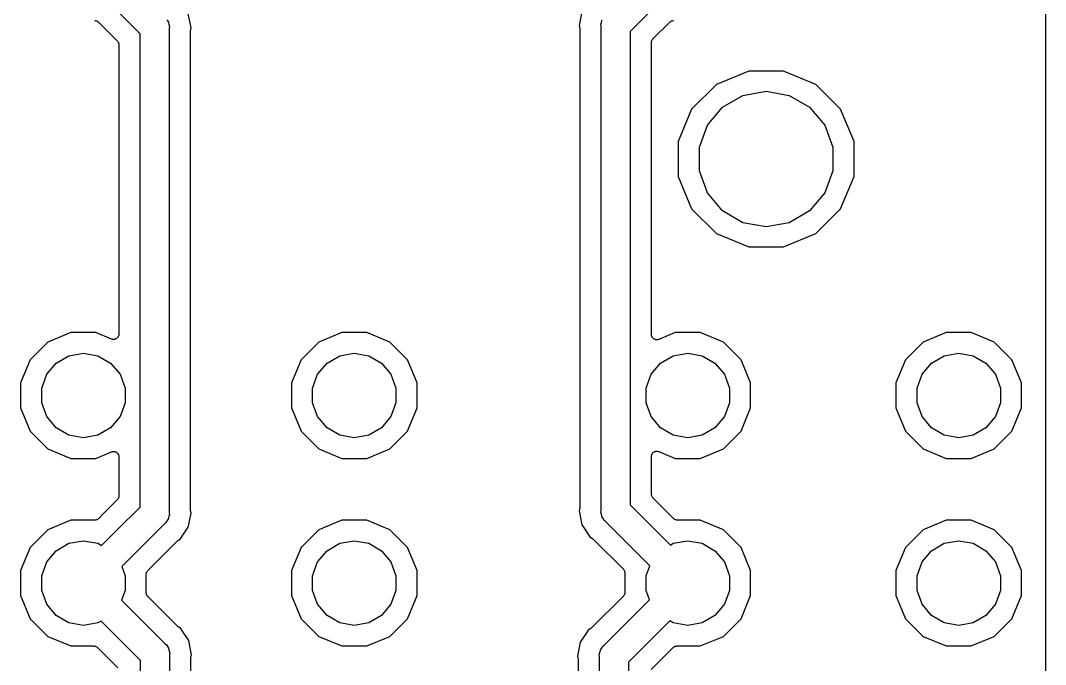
# Model space of a CAD drawing. Extents: x 66 to 115.1, y -104 to -36.9.
# Drawn here: x 90.49 to 115.08, y -70.45 to -55.01 of the extents above; entities that cross this region are included whole.
import ezdxf

# ---------------------------------------------------------------- set-up
doc = ezdxf.new("R2010")
doc.units = 0
doc.header["$MEASUREMENT"] = 0
doc.layers.add('BLACK', color=7, linetype='CONTINUOUS')

msp = doc.modelspace()

# ---------------------------------------------------------------- linework, layer by layer
at = {"layer": 'BLACK', "linetype": 'CONTINUOUS'}
for p, q in [((115.082, -37.075), (115.082, -103.605)), ((93.36, -55.325), (92.4373, -54.4022)), ((103.962, -54.7952), (103.895, -55.13)), ((105.719, -54.6758), (105.12, -55.275)), ((92.272, -55.008), (92.2775, -55.009)), ((92.2775, -55.009), (92.2831, -55.0085)), ((92.2831, -55.0085), (92.2991, -55.0128)), ((92.2991, -55.0128), (92.3154, -55.0157)), ((92.3154, -55.0157), (92.3203, -55.0185)), ((92.3203, -55.0185), (92.3257, -55.0199)), ((92.3257, -55.0199), (92.3393, -55.0294)), ((92.3393, -55.0294), (92.3536, -55.0377)), ((92.3536, -55.0377), (92.3572, -55.042)), ((92.3572, -55.042), (92.3618, -55.0452)), ((92.3618, -55.0452), (92.8148, -55.4982)), ((94.0055, -54.9918), (94.0321, -55.0298)), ((94.0321, -55.0298), (94.0361, -55.0449)), ((94.0361, -55.0449), (94.044, -55.0584)), ((94.044, -55.0584), (94.052, -55.1042)), ((94.5704, -55.1078), (94.5182, -54.8452)), ((104.416, -55.099), (104.428, -55.0542)), ((104.428, -55.0542), (104.436, -55.0084)), ((104.436, -55.0084), (104.444, -54.9949)), ((105.665, -55.4482), (106.068, -55.0452)), ((106.068, -55.0452), (106.073, -55.042)), ((106.073, -55.042), (106.076, -55.0377)), ((106.076, -55.0377), (106.091, -55.0294)), ((106.091, -55.0294), (106.104, -55.0199)), ((106.104, -55.0199), (106.11, -55.0185)), ((106.11, -55.0185), (106.115, -55.0157)), ((106.115, -55.0157), (106.131, -55.0128)), ((106.131, -55.0128), (106.147, -55.0085)), ((106.147, -55.0085), (106.152, -55.009)), ((106.152, -55.009), (106.158, -55.008)), ((93.36, -66.675), (93.36, -55.325)), ((94.052, -55.1042), (94.064, -55.149)), ((94.064, -55.149), (94.06, -55.1953)), ((94.06, -55.1953), (94.06, -66.8047)), ((94.568, -55.277), (94.5702, -55.2647)), ((94.568, -66.723), (94.568, -55.277)), ((94.5702, -55.2647), (94.5704, -55.2522)), ((94.5848, -55.18), (94.5704, -55.1078)), ((94.5704, -55.1078), (94.5704, -55.1078)), ((94.5704, -55.2522), (94.5848, -55.18)), ((103.895, -55.13), (103.91, -55.2022)), ((103.91, -55.2022), (103.91, -55.2147)), ((103.91, -55.2147), (103.912, -55.227)), ((103.912, -55.227), (103.912, -66.673)), ((104.42, -55.1453), (104.416, -55.099)), ((104.42, -66.7547), (104.42, -55.1453)), ((105.12, -55.275), (105.12, -66.625)), ((92.8148, -55.4982), (92.818, -55.5028)), ((92.818, -55.5028), (92.8223, -55.5064)), ((92.8223, -55.5064), (92.8306, -55.5207)), ((92.8306, -55.5207), (92.8401, -55.5343)), ((92.8401, -55.5343), (92.8415, -55.5397)), ((92.8415, -55.5397), (92.8443, -55.5446)), ((92.8443, -55.5446), (92.8472, -55.5609)), ((92.8472, -55.5609), (92.8515, -55.5769)), ((105.628, -55.5269), (105.633, -55.5109)), ((105.629, -55.5325), (105.628, -55.5269)), ((105.628, -55.538), (105.629, -55.5325)), ((105.628, -62.5389), (105.628, -55.538)), ((105.633, -55.5109), (105.636, -55.4946)), ((105.636, -55.4946), (105.638, -55.4897)), ((105.638, -55.4897), (105.64, -55.4843)), ((105.64, -55.4843), (105.649, -55.4707)), ((105.649, -55.4707), (105.658, -55.4564)), ((105.658, -55.4564), (105.662, -55.4528)), ((105.662, -55.4528), (105.665, -55.4482)), ((92.8515, -55.5769), (92.851, -55.5825)), ((92.851, -55.5825), (92.852, -55.588)), ((92.852, -55.588), (92.852, -62.5306)), ((107.961, -56.222), (107.186, -56.5429)), ((108.799, -56.222), (107.961, -56.222)), ((109.574, -56.5429), (108.799, -56.222)), ((107.186, -56.5429), (106.593, -57.1359)), ((110.167, -57.1359), (109.574, -56.5429)), ((107.824, -56.8033), (108.38, -56.7053)), ((108.38, -56.7053), (108.936, -56.8033)), ((107.336, -57.0854), (107.824, -56.8033)), ((108.936, -56.8033), (109.424, -57.0854)), ((106.593, -57.1359), (106.272, -57.9107)), ((106.973, -57.5177), (107.336, -57.0854)), ((109.424, -57.0854), (109.787, -57.5177)), ((110.488, -57.9107), (110.167, -57.1359)), ((106.78, -58.0479), (106.973, -57.5177)), ((109.787, -57.5177), (109.98, -58.0479)), ((106.272, -57.9107), (106.272, -58.7493)), ((110.488, -58.7493), (110.488, -57.9107)), ((106.78, -58.6121), (106.78, -58.0479)), ((109.98, -58.0479), (109.98, -58.6121)), ((106.272, -58.7493), (106.593, -59.5241)), ((106.973, -59.1423), (106.78, -58.6121)), ((109.98, -58.6121), (109.787, -59.1423)), ((110.167, -59.5241), (110.488, -58.7493)), ((107.336, -59.5746), (106.973, -59.1423)), ((109.787, -59.1423), (109.424, -59.5746)), ((106.593, -59.5241), (107.186, -60.1171)), ((107.824, -59.8567), (107.336, -59.5746)), ((109.424, -59.5746), (108.936, -59.8567)), ((109.574, -60.1171), (110.167, -59.5241)), ((108.38, -59.9547), (107.824, -59.8567)), ((108.936, -59.8567), (108.38, -59.9547)), ((107.186, -60.1171), (107.961, -60.438)), ((108.799, -60.438), (109.574, -60.1171)), ((107.961, -60.438), (108.799, -60.438)), ((91.7, -62.492), (91.1458, -62.7216)), ((92.3, -62.492), (91.7, -62.492)), ((92.6764, -62.6479), (92.3, -62.492)), ((92.6899, -62.6509), (92.6764, -62.6479)), ((92.7029, -62.6557), (92.6899, -62.6509)), ((92.7113, -62.6557), (92.7029, -62.6557)), ((92.7195, -62.6575), (92.7113, -62.6557)), ((92.7332, -62.6557), (92.7195, -62.6575)), ((92.7471, -62.6557), (92.7332, -62.6557)), ((92.7549, -62.6528), (92.7471, -62.6557)), ((92.7632, -62.6517), (92.7549, -62.6528)), ((92.7755, -62.6453), (92.7632, -62.6517)), ((92.7885, -62.6406), (92.7755, -62.6453)), ((92.7949, -62.6352), (92.7885, -62.6406)), ((92.8023, -62.6313), (92.7949, -62.6352)), ((92.8117, -62.6211), (92.8023, -62.6313)), ((92.8223, -62.6122), (92.8117, -62.6211)), ((92.8265, -62.605), (92.8223, -62.6122)), ((92.8321, -62.5988), (92.8265, -62.605)), ((92.8374, -62.586), (92.8321, -62.5988)), ((92.8443, -62.574), (92.8374, -62.586)), ((92.8458, -62.5658), (92.8443, -62.574)), ((92.849, -62.5581), (92.8458, -62.5658)), ((92.8496, -62.5442), (92.849, -62.5581)), ((92.852, -62.5306), (92.8496, -62.5442)), ((98.2, -62.492), (97.6458, -62.7216)), ((98.8, -62.492), (98.2, -62.492)), ((99.3542, -62.7216), (98.8, -62.492)), ((105.63, -62.5525), (105.628, -62.5389)), ((105.631, -62.5664), (105.63, -62.5525)), ((105.634, -62.5741), (105.631, -62.5664)), ((105.636, -62.5823), (105.634, -62.5741)), ((105.643, -62.5943), (105.636, -62.5823)), ((105.648, -62.6071), (105.643, -62.5943)), ((105.654, -62.6133), (105.648, -62.6071)), ((105.658, -62.6205), (105.654, -62.6133)), ((105.668, -62.6294), (105.658, -62.6205)), ((105.678, -62.6396), (105.668, -62.6294)), ((105.685, -62.6435), (105.678, -62.6396)), ((105.691, -62.6489), (105.685, -62.6435)), ((105.705, -62.6536), (105.691, -62.6489)), ((105.717, -62.66), (105.705, -62.6536)), ((105.725, -62.6611), (105.717, -62.66)), ((105.733, -62.6639), (105.725, -62.6611)), ((105.747, -62.6639), (105.733, -62.6639)), ((105.761, -62.6658), (105.747, -62.6639)), ((105.769, -62.6639), (105.761, -62.6658)), ((105.777, -62.6639), (105.769, -62.6639)), ((105.79, -62.6592), (105.777, -62.6639)), ((105.804, -62.6562), (105.79, -62.6592)), ((106.2, -62.492), (105.804, -62.6562)), ((106.8, -62.492), (106.2, -62.492)), ((107.354, -62.7216), (106.8, -62.492)), ((112.7, -62.492), (112.146, -62.7216)), ((113.3, -62.492), (112.7, -62.492)), ((113.854, -62.7216), (113.3, -62.492)), ((91.1458, -62.7216), (90.7216, -63.1458)), ((97.6458, -62.7216), (97.2216, -63.1458)), ((99.7784, -63.1458), (99.3542, -62.7216)), ((107.778, -63.1458), (107.354, -62.7216)), ((112.146, -62.7216), (111.722, -63.1458)), ((114.278, -63.1458), (113.854, -62.7216)), ((90.7216, -63.1458), (90.492, -63.7)), ((91.3473, -63.2221), (91.6527, -63.0458)), ((91.6527, -63.0458), (92, -62.9846)), ((92, -62.9846), (92.3473, -63.0458)), ((92.3473, -63.0458), (92.6527, -63.2221)), ((97.2216, -63.1458), (96.992, -63.7)), ((97.8473, -63.2221), (98.1527, -63.0458)), ((98.1527, -63.0458), (98.5, -62.9846)), ((98.5, -62.9846), (98.8473, -63.0458)), ((98.8473, -63.0458), (99.1527, -63.2221)), ((100.008, -63.7), (99.7784, -63.1458)), ((105.847, -63.2221), (106.153, -63.0458)), ((106.153, -63.0458), (106.5, -62.9846)), ((106.5, -62.9846), (106.847, -63.0458)), ((106.847, -63.0458), (107.153, -63.2221)), ((108.008, -63.7), (107.778, -63.1458)), ((111.722, -63.1458), (111.492, -63.7)), ((112.347, -63.2221), (112.653, -63.0458)), ((112.653, -63.0458), (113, -62.9846)), ((113, -62.9846), (113.347, -63.0458)), ((113.347, -63.0458), (113.653, -63.2221)), ((114.508, -63.7), (114.278, -63.1458)), ((91.1206, -63.4923), (91.3473, -63.2221)), ((92.6527, -63.2221), (92.8794, -63.4923)), ((97.6206, -63.4923), (97.8473, -63.2221)), ((99.1527, -63.2221), (99.3794, -63.4923)), ((105.621, -63.4923), (105.847, -63.2221)), ((107.153, -63.2221), (107.379, -63.4923)), ((112.121, -63.4923), (112.347, -63.2221)), ((113.653, -63.2221), (113.879, -63.4923)), ((91, -63.8237), (91.1206, -63.4923)), ((92.8794, -63.4923), (93, -63.8237)), ((97.5, -63.8237), (97.6206, -63.4923)), ((99.3794, -63.4923), (99.5, -63.8237)), ((105.5, -63.8237), (105.621, -63.4923)), ((107.379, -63.4923), (107.5, -63.8237)), ((112, -63.8237), (112.121, -63.4923)), ((113.879, -63.4923), (114, -63.8237)), ((90.492, -63.7), (90.492, -64.3)), ((91, -64.1763), (91, -63.8237)), ((93, -63.8237), (93, -64.1763)), ((96.992, -63.7), (96.992, -64.3)), ((97.5, -64.1763), (97.5, -63.8237)), ((99.5, -63.8237), (99.5, -64.1763)), ((100.008, -64.3), (100.008, -63.7)), ((105.5, -64.1763), (105.5, -63.8237)), ((107.5, -63.8237), (107.5, -64.1763)), ((108.008, -64.3), (108.008, -63.7)), ((111.492, -63.7), (111.492, -64.3)), ((112, -64.1763), (112, -63.8237)), ((114, -63.8237), (114, -64.1763)), ((114.508, -64.3), (114.508, -63.7)), ((91.1206, -64.5077), (91, -64.1763)), ((93, -64.1763), (92.8794, -64.5077)), ((97.6206, -64.5077), (97.5, -64.1763)), ((99.5, -64.1763), (99.3794, -64.5077)), ((105.621, -64.5077), (105.5, -64.1763)), ((107.5, -64.1763), (107.379, -64.5077)), ((112.121, -64.5077), (112, -64.1763)), ((114, -64.1763), (113.879, -64.5077)), ((90.492, -64.3), (90.7216, -64.8542)), ((96.992, -64.3), (97.2216, -64.8542)), ((99.7784, -64.8542), (100.008, -64.3)), ((107.778, -64.8542), (108.008, -64.3)), ((111.492, -64.3), (111.722, -64.8542)), ((114.278, -64.8542), (114.508, -64.3)), ((91.3473, -64.7779), (91.1206, -64.5077)), ((92.8794, -64.5077), (92.6527, -64.7779)), ((97.8473, -64.7779), (97.6206, -64.5077)), ((99.3794, -64.5077), (99.1527, -64.7779)), ((105.847, -64.7779), (105.621, -64.5077)), ((107.379, -64.5077), (107.153, -64.7779)), ((112.347, -64.7779), (112.121, -64.5077)), ((113.879, -64.5077), (113.653, -64.7779)), ((90.7216, -64.8542), (91.1458, -65.2784)), ((91.6527, -64.9542), (91.3473, -64.7779)), ((92.6527, -64.7779), (92.3473, -64.9542)), ((97.2216, -64.8542), (97.6458, -65.2784)), ((98.1527, -64.9542), (97.8473, -64.7779)), ((99.1527, -64.7779), (98.8473, -64.9542)), ((99.3542, -65.2784), (99.7784, -64.8542)), ((106.153, -64.9542), (105.847, -64.7779)), ((107.153, -64.7779), (106.847, -64.9542)), ((107.354, -65.2784), (107.778, -64.8542)), ((111.722, -64.8542), (112.146, -65.2784)), ((112.653, -64.9542), (112.347, -64.7779)), ((113.653, -64.7779), (113.347, -64.9542)), ((113.854, -65.2784), (114.278, -64.8542)), ((92, -65.0154), (91.6527, -64.9542)), ((92.3473, -64.9542), (92, -65.0154)), ((98.5, -65.0154), (98.1527, -64.9542)), ((98.8473, -64.9542), (98.5, -65.0154)), ((106.5, -65.0154), (106.153, -64.9542)), ((106.847, -64.9542), (106.5, -65.0154)), ((113, -65.0154), (112.653, -64.9542)), ((113.347, -64.9542), (113, -65.0154)), ((91.1458, -65.2784), (91.7, -65.508)), ((92.3, -65.508), (92.6764, -65.3521)), ((92.6764, -65.3521), (92.6899, -65.3491)), ((92.6899, -65.3491), (92.7029, -65.3443)), ((92.7029, -65.3443), (92.7113, -65.3443)), ((92.7113, -65.3443), (92.7195, -65.3425)), ((92.7195, -65.3425), (92.7332, -65.3443)), ((92.7332, -65.3443), (92.7471, -65.3443)), ((92.7471, -65.3443), (92.7549, -65.3472)), ((92.7549, -65.3472), (92.7632, -65.3483)), ((92.7632, -65.3483), (92.7755, -65.3547)), ((92.7755, -65.3547), (92.7885, -65.3594)), ((92.7885, -65.3594), (92.7949, -65.3648)), ((92.7949, -65.3648), (92.8023, -65.3687)), ((92.8023, -65.3687), (92.8117, -65.3789)), ((92.8117, -65.3789), (92.8223, -65.3878)), ((92.8223, -65.3878), (92.8265, -65.395)), ((92.8265, -65.395), (92.8321, -65.4012)), ((92.8321, -65.4012), (92.8374, -65.414)), ((97.6458, -65.2784), (98.2, -65.508)), ((98.8, -65.508), (99.3542, -65.2784)), ((105.636, -65.4177), (105.643, -65.4057)), ((105.643, -65.4057), (105.648, -65.3929)), ((105.648, -65.3929), (105.654, -65.3867)), ((105.654, -65.3867), (105.658, -65.3795)), ((105.658, -65.3795), (105.668, -65.3706)), ((105.668, -65.3706), (105.678, -65.3604)), ((105.678, -65.3604), (105.685, -65.3565)), ((105.685, -65.3565), (105.691, -65.3511)), ((105.691, -65.3511), (105.705, -65.3464)), ((105.705, -65.3464), (105.717, -65.34)), ((105.717, -65.34), (105.725, -65.3389)), ((105.725, -65.3389), (105.733, -65.3361)), ((105.733, -65.3361), (105.747, -65.3361)), ((105.747, -65.3361), (105.761, -65.3342)), ((105.761, -65.3342), (105.769, -65.3361)), ((105.769, -65.3361), (105.777, -65.3361)), ((105.777, -65.3361), (105.79, -65.3408)), ((105.79, -65.3408), (105.804, -65.3438)), ((105.804, -65.3438), (106.2, -65.508)), ((106.8, -65.508), (107.354, -65.2784)), ((112.146, -65.2784), (112.7, -65.508)), ((113.3, -65.508), (113.854, -65.2784)), ((91.7, -65.508), (92.3, -65.508)), ((92.8374, -65.414), (92.8443, -65.426)), ((92.8443, -65.426), (92.8458, -65.4342)), ((92.8458, -65.4342), (92.849, -65.4419)), ((92.849, -65.4419), (92.8496, -65.4558)), ((92.8496, -65.4558), (92.852, -65.4694)), ((92.852, -65.4694), (92.852, -66.412)), ((98.2, -65.508), (98.8, -65.508)), ((105.628, -65.4611), (105.63, -65.4475)), ((105.628, -66.362), (105.628, -65.4611)), ((105.63, -65.4475), (105.631, -65.4336)), ((105.631, -65.4336), (105.634, -65.4259)), ((105.634, -65.4259), (105.636, -65.4177)), ((106.2, -65.508), (106.8, -65.508)), ((112.7, -65.508), (113.3, -65.508)), ((105.629, -66.3675), (105.628, -66.362)), ((105.628, -66.3731), (105.629, -66.3675)), ((105.633, -66.3891), (105.628, -66.3731)), ((105.636, -66.4054), (105.633, -66.3891)), ((92.8148, -66.5018), (92.4919, -66.8247)), ((92.818, -66.4972), (92.8148, -66.5018)), ((92.8223, -66.4936), (92.818, -66.4972)), ((92.8306, -66.4793), (92.8223, -66.4936)), ((92.8401, -66.4657), (92.8306, -66.4793)), ((92.8415, -66.4603), (92.8401, -66.4657)), ((92.8443, -66.4554), (92.8415, -66.4603)), ((92.8472, -66.4391), (92.8443, -66.4554)), ((92.8515, -66.4231), (92.8472, -66.4391)), ((92.852, -66.412), (92.851, -66.4175)), ((92.851, -66.4175), (92.8515, -66.4231)), ((105.12, -66.625), (106.082, -67.5868)), ((105.638, -66.4103), (105.636, -66.4054)), ((105.64, -66.4157), (105.638, -66.4103)), ((105.649, -66.4293), (105.64, -66.4157)), ((105.658, -66.4436), (105.649, -66.4293)), ((105.662, -66.4472), (105.658, -66.4436)), ((105.665, -66.4518), (105.662, -66.4472)), ((106.168, -66.9548), (105.665, -66.4518)), ((92.4919, -66.8247), (92.3618, -66.9548)), ((92.8042, -67.2309), (93.36, -66.675)), ((94.064, -66.851), (94.052, -66.8958)), ((94.06, -66.8047), (94.064, -66.851)), ((94.5702, -66.7353), (94.568, -66.723)), ((94.5704, -66.7478), (94.5702, -66.7353)), ((94.5848, -66.82), (94.5704, -66.7478)), ((94.5704, -66.8922), (94.5848, -66.82)), ((103.91, -66.6978), (103.895, -66.77)), ((103.895, -66.77), (103.91, -66.8422)), ((103.912, -66.673), (103.91, -66.6853)), ((103.91, -66.6853), (103.91, -66.6978)), ((103.91, -66.8422), (103.91, -66.8422)), ((103.91, -66.8422), (103.92, -66.8922)), ((104.416, -66.801), (104.42, -66.7547)), ((104.428, -66.8458), (104.416, -66.801)), ((104.436, -66.8916), (104.428, -66.8458)), ((91.7, -66.992), (91.1458, -67.2216)), ((92.272, -66.992), (91.7, -66.992)), ((92.2775, -66.991), (92.272, -66.992)), ((92.2831, -66.9915), (92.2775, -66.991)), ((92.2991, -66.9872), (92.2831, -66.9915)), ((92.3154, -66.9843), (92.2991, -66.9872)), ((92.3203, -66.9815), (92.3154, -66.9843)), ((92.3257, -66.9801), (92.3203, -66.9815)), ((92.3393, -66.9706), (92.3257, -66.9801)), ((92.3536, -66.9623), (92.3393, -66.9706)), ((92.3572, -66.958), (92.3536, -66.9623)), ((92.3618, -66.9548), (92.3572, -66.958)), ((93.9467, -67.0783), (93.2991, -67.7258)), ((93.9823, -67.0484), (93.9467, -67.0783)), ((94.0055, -67.0082), (93.9823, -67.0484)), ((94.0321, -66.9702), (94.0055, -67.0082)), ((94.0361, -66.9551), (94.0321, -66.9702)), ((94.044, -66.9416), (94.0361, -66.9551)), ((94.052, -66.8958), (94.044, -66.9416)), ((94.5182, -67.1548), (94.5309, -67.0909)), ((94.5309, -67.0909), (94.5704, -66.8922)), ((94.5309, -67.0909), (94.5309, -67.0909)), ((94.5704, -66.8922), (94.5704, -66.8922)), ((98.2, -66.992), (97.6458, -67.2216)), ((98.8, -66.992), (98.2, -66.992)), ((99.3542, -67.2216), (98.8, -66.992)), ((103.92, -66.8922), (103.92, -66.8922)), ((103.92, -66.8922), (103.962, -67.1048)), ((103.962, -67.1048), (103.981, -67.1338)), ((104.444, -66.9051), (104.436, -66.8916)), ((104.448, -66.9202), (104.444, -66.9051)), ((104.475, -66.9582), (104.448, -66.9202)), ((104.498, -66.9984), (104.475, -66.9582)), ((104.533, -67.0283), (104.498, -66.9984)), ((105.588, -68.0827), (104.533, -67.0283)), ((106.173, -66.958), (106.168, -66.9548)), ((106.176, -66.9623), (106.173, -66.958)), ((106.191, -66.9706), (106.176, -66.9623)), ((106.204, -66.9801), (106.191, -66.9706)), ((106.21, -66.9815), (106.204, -66.9801)), ((106.215, -66.9843), (106.21, -66.9815)), ((106.231, -66.9872), (106.215, -66.9843)), ((106.247, -66.9915), (106.231, -66.9872)), ((106.252, -66.991), (106.247, -66.9915)), ((106.258, -66.992), (106.252, -66.991)), ((106.8, -66.992), (106.258, -66.992)), ((107.354, -67.2216), (106.8, -66.992)), ((112.7, -66.992), (112.146, -67.2216)), ((113.3, -66.992), (112.7, -66.992)), ((113.854, -67.2216), (113.3, -66.992)), ((91.1458, -67.2216), (90.7216, -67.6458)), ((92.4373, -67.5978), (92.8042, -67.2309)), ((92.8042, -67.2309), (92.8042, -67.2309)), ((94.3695, -67.3773), (94.5182, -67.1548)), ((97.6458, -67.2216), (97.2216, -67.6458)), ((99.7784, -67.6458), (99.3542, -67.2216)), ((103.981, -67.1338), (103.981, -67.1338)), ((103.981, -67.1338), (104.151, -67.3886)), ((107.778, -67.6458), (107.354, -67.2216)), ((112.146, -67.2216), (111.722, -67.6458)), ((114.278, -67.6458), (113.854, -67.2216)), ((91.3473, -67.7221), (91.6527, -67.5458)), ((91.6527, -67.5458), (92, -67.4846)), ((92, -67.4846), (92.3473, -67.5458)), ((92.3473, -67.5458), (92.4373, -67.5978)), ((93.6584, -68.085), (94.2481, -67.4953)), ((94.2481, -67.4953), (94.2583, -67.4881)), ((94.2583, -67.4881), (94.2673, -67.4795)), ((94.2673, -67.4795), (94.3286, -67.4386)), ((94.3286, -67.4386), (94.3695, -67.3773)), ((94.3695, -67.3773), (94.3695, -67.3773)), ((97.8473, -67.7221), (98.1527, -67.5458)), ((98.1527, -67.5458), (98.5, -67.4846)), ((98.5, -67.4846), (98.8473, -67.5458)), ((98.8473, -67.5458), (99.1527, -67.7221)), ((104.151, -67.3886), (104.213, -67.4295)), ((104.213, -67.4295), (104.222, -67.4381)), ((104.222, -67.4381), (104.232, -67.4453)), ((104.232, -67.4453), (104.955, -68.1682)), ((106.082, -67.5868), (106.153, -67.5458)), ((106.153, -67.5458), (106.5, -67.4846)), ((106.5, -67.4846), (106.847, -67.5458)), ((106.847, -67.5458), (107.153, -67.7221)), ((112.347, -67.7221), (112.653, -67.5458)), ((112.653, -67.5458), (113, -67.4846)), ((113, -67.4846), (113.347, -67.5458)), ((113.347, -67.5458), (113.653, -67.7221)), ((90.7216, -67.6458), (90.492, -68.2)), ((91.1206, -67.9923), (91.3473, -67.7221)), ((93.2991, -67.7258), (92.9203, -68.1047)), ((93.2991, -67.7258), (93.2991, -67.7258)), ((97.2216, -67.6458), (96.992, -68.2)), ((97.6206, -67.9923), (97.8473, -67.7221)), ((99.1527, -67.7221), (99.3794, -67.9923)), ((100.008, -68.2), (99.7784, -67.6458)), ((107.153, -67.7221), (107.379, -67.9923)), ((108.008, -68.2), (107.778, -67.6458)), ((111.722, -67.6458), (111.492, -68.2)), ((112.121, -67.9923), (112.347, -67.7221)), ((113.653, -67.7221), (113.879, -67.9923)), ((114.508, -68.2), (114.278, -67.6458)), ((91, -68.3237), (91.1206, -67.9923)), ((92.9203, -68.1047), (93, -68.3237)), ((93.5452, -68.1982), (93.6584, -68.085)), ((93.6584, -68.085), (93.6584, -68.085)), ((97.5, -68.3237), (97.6206, -67.9923)), ((99.3794, -67.9923), (99.5, -68.3237)), ((105.5, -68.3237), (105.588, -68.0827)), ((107.379, -67.9923), (107.5, -68.3237)), ((112, -68.3237), (112.121, -67.9923)), ((113.879, -67.9923), (114, -68.3237)), ((90.492, -68.2), (90.492, -68.8)), ((91, -68.6763), (91, -68.3237)), ((93, -68.3237), (93, -68.6763)), ((93.508, -68.288), (93.509, -68.2825)), ((93.508, -68.732), (93.508, -68.288)), ((93.5085, -68.2769), (93.5128, -68.2609)), ((93.509, -68.2825), (93.5085, -68.2769)), ((93.5128, -68.2609), (93.5157, -68.2446)), ((93.5157, -68.2446), (93.5185, -68.2397)), ((93.5185, -68.2397), (93.5199, -68.2343)), ((93.5199, -68.2343), (93.5294, -68.2207)), ((93.5294, -68.2207), (93.5377, -68.2064)), ((93.5377, -68.2064), (93.542, -68.2028)), ((93.542, -68.2028), (93.5452, -68.1982)), ((96.992, -68.2), (96.992, -68.8)), ((97.5, -68.6763), (97.5, -68.3237)), ((99.5, -68.3237), (99.5, -68.6763)), ((100.008, -68.8), (100.008, -68.2)), ((104.955, -68.1682), (104.958, -68.1728)), ((104.958, -68.1728), (104.962, -68.1764)), ((104.962, -68.1764), (104.971, -68.1907)), ((104.971, -68.1907), (104.98, -68.2043)), ((104.98, -68.2043), (104.982, -68.2097)), ((104.982, -68.2097), (104.984, -68.2146)), ((104.984, -68.2146), (104.987, -68.2309)), ((104.987, -68.2309), (104.992, -68.2469)), ((104.992, -68.2469), (104.991, -68.2525)), ((104.991, -68.2525), (104.992, -68.258)), ((104.992, -68.258), (104.992, -68.722)), ((105.5, -68.6763), (105.5, -68.3237)), ((107.5, -68.3237), (107.5, -68.6763)), ((108.008, -68.8), (108.008, -68.2)), ((111.492, -68.2), (111.492, -68.8)), ((112, -68.6763), (112, -68.3237)), ((114, -68.3237), (114, -68.6763)), ((114.508, -68.8), (114.508, -68.2)), ((90.492, -68.8), (90.7216, -69.3542)), ((91.1206, -69.0077), (91, -68.6763)), ((93, -68.6763), (92.915, -68.91)), ((93.509, -68.7375), (93.508, -68.732)), ((93.5085, -68.7431), (93.509, -68.7375)), ((93.5128, -68.7591), (93.5085, -68.7431)), ((93.5157, -68.7754), (93.5128, -68.7591)), ((93.5185, -68.7803), (93.5157, -68.7754)), ((93.5199, -68.7857), (93.5185, -68.7803)), ((93.5294, -68.7993), (93.5199, -68.7857)), ((93.5377, -68.8136), (93.5294, -68.7993)), ((93.542, -68.8172), (93.5377, -68.8136)), ((93.5452, -68.8218), (93.542, -68.8172)), ((94.2581, -69.5347), (93.5452, -68.8218)), ((96.992, -68.8), (97.2216, -69.3542)), ((97.6206, -69.0077), (97.5, -68.6763)), ((99.5, -68.6763), (99.3794, -69.0077)), ((99.7784, -69.3542), (100.008, -68.8)), ((104.955, -68.8118), (104.192, -69.5747)), ((104.958, -68.8072), (104.955, -68.8118)), ((104.962, -68.8036), (104.958, -68.8072)), ((104.971, -68.7893), (104.962, -68.8036)), ((104.98, -68.7757), (104.971, -68.7893)), ((104.982, -68.7703), (104.98, -68.7757)), ((104.984, -68.7654), (104.982, -68.7703)), ((104.987, -68.7491), (104.984, -68.7654)), ((104.992, -68.7331), (104.987, -68.7491)), ((104.992, -68.722), (104.991, -68.7275)), ((104.991, -68.7275), (104.992, -68.7331)), ((105.582, -68.9027), (105.5, -68.6763)), ((107.5, -68.6763), (107.379, -69.0077)), ((107.778, -69.3542), (108.008, -68.8)), ((111.492, -68.8), (111.722, -69.3542)), ((112.121, -69.0077), (112, -68.6763)), ((114, -68.6763), (113.879, -69.0077)), ((114.278, -69.3542), (114.508, -68.8)), ((91.3473, -69.2779), (91.1206, -69.0077)), ((92.915, -68.91), (93.9567, -69.9517)), ((97.8473, -69.2779), (97.6206, -69.0077)), ((99.3794, -69.0077), (99.1527, -69.2779)), ((104.493, -69.9917), (105.582, -68.9027)), ((107.379, -69.0077), (107.153, -69.2779)), ((112.347, -69.2779), (112.121, -69.0077)), ((113.879, -69.0077), (113.653, -69.2779)), ((91.6527, -69.4542), (91.3473, -69.2779)), ((98.1527, -69.4542), (97.8473, -69.2779)), ((99.1527, -69.2779), (98.8473, -69.4542)), ((107.153, -69.2779), (106.847, -69.4542)), ((112.653, -69.4542), (112.347, -69.2779)), ((113.653, -69.2779), (113.347, -69.4542)), ((90.7216, -69.3542), (91.1458, -69.7784)), ((92, -69.5154), (91.6527, -69.4542)), ((92.3473, -69.4542), (92, -69.5154)), ((92.4246, -69.4096), (92.3473, -69.4542)), ((93.37, -70.355), (92.4246, -69.4096)), ((94.2683, -69.5419), (94.2581, -69.5347)), ((94.2773, -69.5505), (94.2683, -69.5419)), ((94.3386, -69.5914), (94.2773, -69.5505)), ((97.2216, -69.3542), (97.6458, -69.7784)), ((98.5, -69.5154), (98.1527, -69.4542)), ((98.8473, -69.4542), (98.5, -69.5154)), ((99.3542, -69.7784), (99.7784, -69.3542)), ((104.182, -69.5819), (104.173, -69.5905)), ((104.192, -69.5747), (104.182, -69.5819)), ((106.069, -69.4059), (105.08, -70.395)), ((106.153, -69.4542), (106.069, -69.4059)), ((106.5, -69.5154), (106.153, -69.4542)), ((106.847, -69.4542), (106.5, -69.5154)), ((107.354, -69.7784), (107.778, -69.3542)), ((111.722, -69.3542), (112.146, -69.7784)), ((113, -69.5154), (112.653, -69.4542)), ((113.347, -69.4542), (113, -69.5154)), ((113.854, -69.7784), (114.278, -69.3542)), ((91.1458, -69.7784), (91.7, -70.008)), ((94.3795, -69.6527), (94.3386, -69.5914)), ((94.5282, -69.8752), (94.3795, -69.6527)), ((94.3795, -69.6527), (94.3795, -69.6527)), ((97.6458, -69.7784), (98.2, -70.008)), ((98.8, -70.008), (99.3542, -69.7784)), ((104.07, -69.6927), (103.922, -69.9152)), ((104.071, -69.6927), (104.07, -69.6927)), ((104.111, -69.6314), (104.071, -69.6927)), ((104.173, -69.5905), (104.111, -69.6314)), ((106.8, -70.008), (107.354, -69.7784)), ((112.146, -69.7784), (112.7, -70.008)), ((113.3, -70.008), (113.854, -69.7784)), ((91.7, -70.008), (92.252, -70.008)), ((92.252, -70.008), (92.2575, -70.009)), ((92.2575, -70.009), (92.2631, -70.0085)), ((92.2631, -70.0085), (92.2791, -70.0128)), ((92.2791, -70.0128), (92.2954, -70.0157)), ((92.2954, -70.0157), (92.3003, -70.0185)), ((92.3003, -70.0185), (92.3057, -70.0199)), ((92.3057, -70.0199), (92.3193, -70.0294)), ((92.3193, -70.0294), (92.3336, -70.0377)), ((92.3336, -70.0377), (92.3372, -70.042)), ((92.3372, -70.042), (92.3418, -70.0452)), ((92.3418, -70.0452), (92.8248, -70.5282)), ((93.9567, -69.9517), (93.9923, -69.9816)), ((93.9923, -69.9816), (94.0155, -70.0218)), ((94.0155, -70.0218), (94.0421, -70.0598)), ((94.0421, -70.0598), (94.0461, -70.0749)), ((94.0461, -70.0749), (94.054, -70.0884)), ((94.5804, -70.1378), (94.5282, -69.8752)), ((98.2, -70.008), (98.8, -70.008)), ((103.922, -69.9152), (103.855, -70.25)), ((104.408, -70.0998), (104.435, -70.0618)), ((104.435, -70.0618), (104.458, -70.0216)), ((104.458, -70.0216), (104.493, -69.9917)), ((105.625, -70.5682), (106.148, -70.0452)), ((106.148, -70.0452), (106.153, -70.042)), ((106.153, -70.042), (106.156, -70.0377)), ((106.156, -70.0377), (106.171, -70.0294)), ((106.171, -70.0294), (106.184, -70.0199)), ((106.184, -70.0199), (106.19, -70.0185)), ((106.19, -70.0185), (106.195, -70.0157)), ((106.195, -70.0157), (106.211, -70.0128)), ((106.211, -70.0128), (106.227, -70.0085)), ((106.227, -70.0085), (106.232, -70.009)), ((106.232, -70.009), (106.238, -70.008)), ((106.238, -70.008), (106.8, -70.008)), ((112.7, -70.008), (113.3, -70.008)), ((94.054, -70.0884), (94.062, -70.1342)), ((94.062, -70.1342), (94.074, -70.179)), ((94.074, -70.179), (94.07, -70.2253)), ((94.07, -70.2253), (94.07, -82.7847)), ((94.578, -70.307), (94.5802, -70.2947)), ((94.578, -82.703), (94.578, -70.307)), ((94.5802, -70.2947), (94.5804, -70.2822)), ((94.5948, -70.21), (94.5804, -70.1378)), ((94.5804, -70.1378), (94.5804, -70.1378)), ((94.5804, -70.2822), (94.5948, -70.21)), ((103.855, -70.25), (103.87, -70.3222)), ((103.87, -70.3222), (103.87, -70.3347)), ((104.376, -70.219), (104.388, -70.1742)), ((104.38, -70.2653), (104.376, -70.219)), ((104.38, -82.8247), (104.38, -70.2653)), ((104.388, -70.1742), (104.396, -70.1284)), ((104.396, -70.1284), (104.404, -70.1149)), ((104.404, -70.1149), (104.408, -70.0998)), ((93.37, -82.655), (93.37, -70.355)), ((103.87, -70.3347), (103.872, -70.347)), ((103.872, -70.347), (103.872, -82.743)), ((105.08, -70.395), (105.08, -82.695))]:
    msp.add_line(p, q, dxfattribs=at)

doc.saveas('drawing.dxf')
